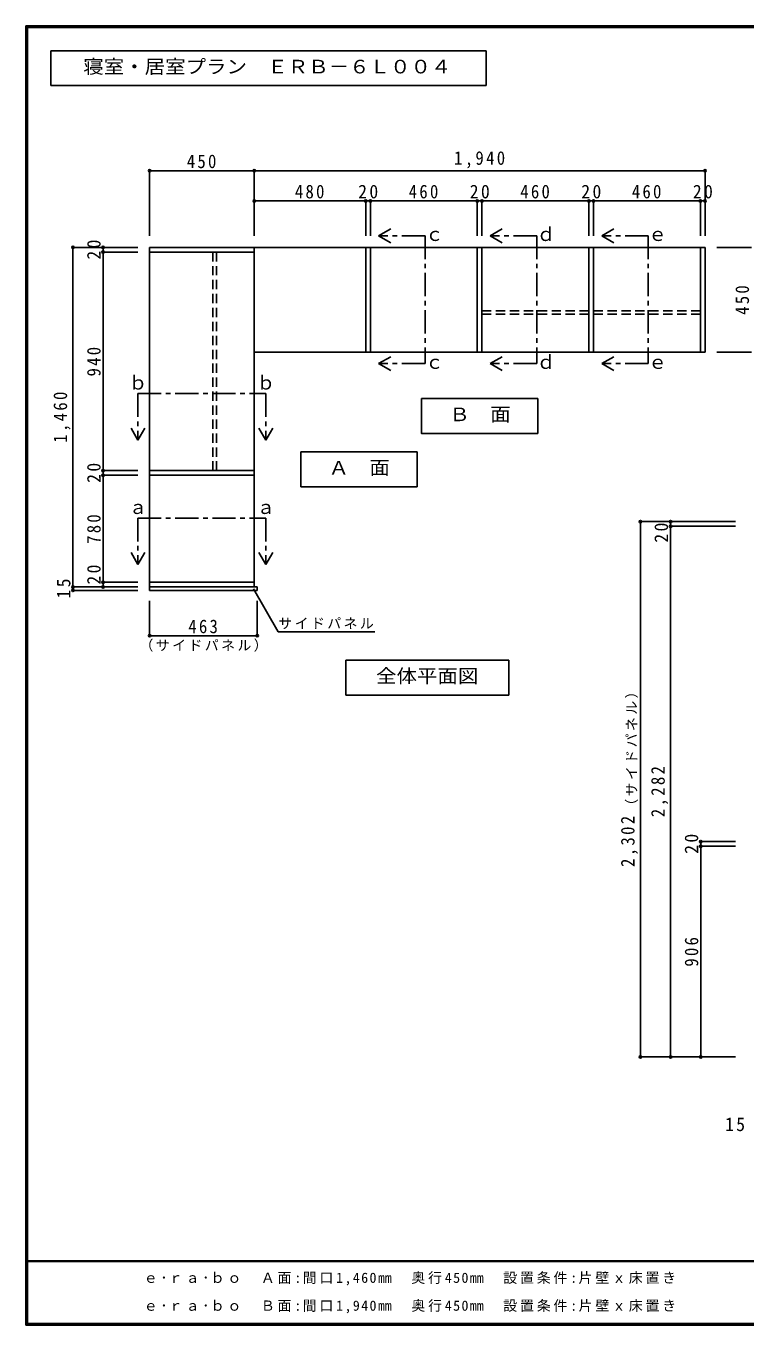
# Model space of a CAD drawing. Units: millimetres at full size, sheet at 1:20. Extents: x -8005 to 8005, y -2932 to 2722.
# Drawn here: x -8005 to -4911, y -2864 to 2722 of the extents above; entities that cross this region are included whole.
import ezdxf
from ezdxf.enums import TextEntityAlignment as Align

# ---------------------------------------------------------------- set-up
doc = ezdxf.new("R2010")
doc.units = ezdxf.units.MM
doc.header["$LTSCALE"] = 20
doc.header["$PDMODE"] = 32
doc.header["$PDSIZE"] = 10
doc.linetypes.add('CHAIN1', pattern=[8, 5, -1, 1, -1])
doc.linetypes.add('DASHED2', pattern=[3, 2, -1])
for name, color, linetype in [('0-2_本体', 2, 'Continuous'), ('0-3_固定棚', 3, 'Continuous'), ('0-6_ﾊﾟｲﾌﾟﾊﾝｶﾞｰ', 4, 'Continuous'), ('0-A_文字', 7, 'Continuous'), ('0-B_寸法', 7, 'Continuous'), ('F-1_枠', 6, 'Continuous'), ('F-A_文字', 7, 'Continuous')]:
    doc.layers.add(name, color=color, linetype=linetype)
doc.styles.add('ＭＳ ゴシック', font='')
doc.styles.get('ＭＳ ゴシック').set_extended_font_data('MS Gothic')

msp = doc.modelspace()

# ---------------------------------------------------------------- linework, layer by layer
at = {"layer": '0-2_本体'}
for p, q in [((-7022.95, 1770.05), (-7472.95, 1770.05)), ((-7022.95, 1750.05), (-7022.95, 1770.05)), ((-6542.95, 1770.05), (-6522.95, 1770.05)), ((-6542.95, 1320.05), (-6542.95, 1770.05)), ((-6522.95, 1320.05), (-6522.95, 1770.05)), ((-6062.95, 1770.05), (-6042.95, 1770.05)), ((-6062.95, 1320.05), (-6062.95, 1770.05)), ((-6042.95, 1320.05), (-6042.95, 1770.05)), ((-5582.95, 1770.05), (-5562.95, 1770.05)), ((-5582.95, 1320.05), (-5582.95, 1770.05)), ((-5562.95, 1320.05), (-5562.95, 1770.05)), ((-5102.95, 1770.05), (-5082.95, 1770.05)), ((-5102.95, 1320.05), (-5102.95, 1770.05)), ((-5082.95, 1320.05), (-5082.95, 1770.05)), ((-6522.95, 1320.05), (-6542.95, 1320.05)), ((-6042.95, 1320.05), (-6062.95, 1320.05)), ((-5562.95, 1320.05), (-5582.95, 1320.05)), ((-5082.95, 1320.05), (-5102.95, 1320.05)), ((-7022.95, 810.05), (-7472.95, 810.05)), ((-7022.95, 790.05), (-7022.95, 810.05)), ((-7022.95, 330.05), (-7472.95, 330.05)), ((-7009.95, 310.05), (-7472.95, 310.05)), ((-7472.95, 295.05), (-7472.95, 310.05)), ((-7009.95, 295.05), (-7472.95, 295.05)), ((-7022.95, 310.05), (-7022.95, 330.05)), ((-7009.95, 295.05), (-7009.95, 310.05))]:
    msp.add_line(p, q, dxfattribs=at)
at = {"layer": '0-2_本体', "color": 3}
msp.add_line((-7022.95, 310.05), (-7022.95, 1770.05), dxfattribs=at)
at = {"layer": '0-2_本体', "color": 4}
msp.add_line((-7672.95, 310.05), (-7522.95, 310.05), dxfattribs=at)
at = {"layer": '0-2_本体'}
for points in [[(-7022.95, 1750.05), (-7472.95, 1750.05), (-7472.95, 1770.05)], [(-7022.95, 790.05), (-7472.95, 790.05), (-7472.95, 810.05)], [(-7022.95, 310.05), (-7472.95, 310.05), (-7472.95, 330.05)]]:
    msp.add_lwpolyline(points, dxfattribs=at)
at = {"layer": '0-2_本体', "color": 7}
msp.add_point((-7672.95, 310.05), dxfattribs=at)
at = {"layer": '0-3_固定棚'}
for p, q in [((-7472.95, 810.05), (-7472.95, 1750.05)), ((-7022.95, 1770.05), (-5082.95, 1770.05)), ((-7022.95, 1320.05), (-5082.95, 1320.05)), ((-7472.95, 330.05), (-7472.95, 790.05))]:
    msp.add_line(p, q, dxfattribs=at)
at = {"layer": '0-6_ﾊﾟｲﾌﾟﾊﾝｶﾞｰ', "linetype": 'DASHED2'}
for p, q in [((-7200.45, 810.05), (-7200.45, 1750.05)), ((-7185.45, 810.05), (-7185.45, 1750.05)), ((-6042.95, 1497.55), (-5582.95, 1497.55)), ((-6042.95, 1482.55), (-5582.95, 1482.55)), ((-5562.95, 1497.55), (-5102.95, 1497.55)), ((-5562.95, 1482.55), (-5102.95, 1482.55))]:
    msp.add_line(p, q, dxfattribs=at)
at = {"layer": '0-A_文字'}
for p, q in [((-7898.33, 2615.63), (-7898.33, 2465.63)), ((-6024.3, 2615.63), (-7898.33, 2615.63)), ((-6024.3, 2465.63), (-6024.3, 2615.63)), ((-7898.33, 2465.63), (-6024.3, 2465.63)), ((-6487.4, 1820.05), (-6435.44, 1850.05)), ((-6007.4, 1820.05), (-5955.44, 1850.05)), ((-5527.4, 1820.05), (-5475.44, 1850.05)), ((-6487.4, 1820.05), (-6435.44, 1790.05)), ((-6007.4, 1820.05), (-5955.44, 1790.05)), ((-5527.4, 1820.05), (-5475.44, 1790.05)), ((-6487.4, 1270.05), (-6435.44, 1300.05)), ((-6007.4, 1270.05), (-5955.44, 1300.05)), ((-5527.4, 1270.05), (-5475.44, 1300.05)), ((-6487.4, 1270.05), (-6435.44, 1240.05)), ((-6007.4, 1270.05), (-5955.44, 1240.05)), ((-5527.4, 1270.05), (-5475.44, 1240.05)), ((-5802.35, 1120.05), (-6303.35, 1120.05)), ((-5802.35, 1120.05), (-5802.35, 970.05)), ((-7522.95, 941.27), (-7552.95, 993.23)), ((-7522.95, 941.27), (-7492.95, 993.23)), ((-6972.95, 941.27), (-7002.95, 993.23)), ((-6972.95, 941.27), (-6942.95, 993.23)), ((-6321.95, 890.55), (-6822.95, 890.55)), ((-6822.95, 890.55), (-6822.95, 740.55)), ((-6321.95, 890.55), (-6321.95, 740.55)), ((-6822.95, 740.55), (-6321.95, 740.55)), ((-7522.95, 405.93), (-7552.95, 457.89)), ((-7522.95, 405.93), (-7492.95, 457.89)), ((-6972.95, 405.93), (-7002.95, 457.89)), ((-6972.95, 405.93), (-6942.95, 457.89)), ((-7026.27, 302.16), (-6919.19, 116.69)), ((-6919.19, 116.69), (-6504.06, 116.69)), ((-5927.35, -4.95), (-6628.35, -4.95)), ((-5927.35, -4.95), (-5927.35, -154.95))]:
    msp.add_line(p, q, dxfattribs=at)
at = {"layer": '0-A_文字', "linetype": 'CHAIN1'}
for p, q in [((-6287.4, 1820.05), (-6487.4, 1820.05)), ((-6287.4, 1820.05), (-6287.4, 1270.05)), ((-5807.4, 1820.05), (-6007.4, 1820.05)), ((-5807.4, 1820.05), (-5807.4, 1270.05)), ((-5327.4, 1820.05), (-5527.4, 1820.05)), ((-5327.4, 1820.05), (-5327.4, 1270.05)), ((-6287.4, 1270.05), (-6487.4, 1270.05)), ((-5807.4, 1270.05), (-6007.4, 1270.05)), ((-5327.4, 1270.05), (-5527.4, 1270.05)), ((-7522.95, 1141.27), (-7522.95, 941.27)), ((-7522.95, 1141.27), (-6972.95, 1141.27)), ((-6972.95, 1141.27), (-6972.95, 941.27)), ((-7522.95, 605.93), (-7522.95, 405.93)), ((-7522.95, 605.93), (-6972.95, 605.93)), ((-6972.95, 605.93), (-6972.95, 405.93))]:
    msp.add_line(p, q, dxfattribs=at)
at = {"layer": '0-A_文字'}
for points in [[(-6303.35, 1120.05), (-6303.35, 970.05), (-5802.35, 970.05)], [(-6628.35, -4.95), (-6628.35, -154.95), (-5927.35, -154.95)]]:
    msp.add_lwpolyline(points, dxfattribs=at)
at = {"layer": '0-B_寸法', "color": 4}
for p, q in [((-7472.95, 2100.05), (-7022.95, 2100.05)), ((-7472.95, 2100.05), (-7472.95, 1820.05)), ((-7022.95, 2100.05), (-7022.95, 1820.05)), ((-7022.95, 2100.05), (-5082.95, 2100.05)), ((-5082.95, 2100.05), (-5082.95, 1820.05)), ((-7022.95, 1970.05), (-7022.95, 1820.05)), ((-7022.95, 1970.05), (-6542.95, 1970.05)), ((-6542.95, 1970.05), (-6542.95, 1820.05)), ((-6542.95, 1970.05), (-6522.95, 1970.05)), ((-6522.95, 1970.05), (-6522.95, 1820.05)), ((-6522.95, 1970.05), (-6062.95, 1970.05)), ((-6062.95, 1970.05), (-6062.95, 1820.05)), ((-6062.95, 1970.05), (-6042.95, 1970.05)), ((-6042.95, 1970.05), (-6042.95, 1820.05)), ((-6042.95, 1970.05), (-5582.95, 1970.05)), ((-5582.95, 1970.05), (-5582.95, 1820.05)), ((-5582.95, 1970.05), (-5562.95, 1970.05)), ((-5562.95, 1970.05), (-5562.95, 1820.05)), ((-5562.95, 1970.05), (-5102.95, 1970.05)), ((-5102.95, 1970.05), (-5102.95, 1820.05)), ((-5102.95, 1970.05), (-5082.95, 1970.05)), ((-5082.95, 1970.05), (-5082.95, 1820.05)), ((-7802.95, 1770.05), (-7522.95, 1770.05)), ((-7802.95, 310.05), (-7802.95, 1770.05)), ((-7672.95, 1750.05), (-7672.95, 1770.05)), ((-7672.95, 1770.05), (-7522.95, 1770.05)), ((-7672.95, 1750.05), (-7522.95, 1750.05)), ((-7672.95, 810.05), (-7672.95, 1750.05)), ((-4882.95, 1770.05), (-5032.95, 1770.05)), ((-4882.95, 1320.05), (-5032.95, 1320.05)), ((-7672.95, 790.05), (-7672.95, 810.05)), ((-7672.95, 810.05), (-7522.95, 810.05)), ((-7672.95, 790.05), (-7522.95, 790.05)), ((-7672.95, 330.05), (-7672.95, 790.05)), ((-5361.32, -1711.27), (-5361.32, 590.73)), ((-5361.32, 590.73), (-4951.32, 590.73)), ((-5231.32, 570.73), (-5231.32, 590.73)), ((-5231.32, 590.73), (-5101.32, 590.73)), ((-5231.32, 570.73), (-4951.32, 570.73)), ((-5231.32, -1711.27), (-5231.32, 570.73)), ((-7802.95, 310.05), (-7522.95, 310.05)), ((-7802.95, 310.05), (-7522.95, 310.05)), ((-7802.95, 295.05), (-7802.95, 310.05)), ((-7802.95, 295.05), (-7522.95, 295.05)), ((-7672.95, 310.05), (-7672.95, 330.05)), ((-7672.95, 330.05), (-7522.95, 330.05)), ((-7472.95, 100.05), (-7472.95, 250.05)), ((-7009.95, 100.05), (-7009.95, 250.05)), ((-7472.95, 100.05), (-7009.95, 100.05)), ((-5101.32, -805.27), (-5101.32, -785.27)), ((-5101.32, -785.27), (-4951.32, -785.27)), ((-5101.32, -1711.27), (-5101.32, -805.27)), ((-5101.32, -805.27), (-4951.32, -805.27)), ((-5361.32, -1711.27), (-4951.32, -1711.27)), ((-5231.32, -1711.27), (-5101.32, -1711.27)), ((-5101.32, -1711.27), (-4951.32, -1711.27))]:
    msp.add_line(p, q, dxfattribs=at)
at = {"layer": '0-B_寸法'}
for p in [(-7472.95, 2100.05), (-7022.95, 2100.05), (-5082.95, 2100.05), (-7022.95, 1970.05), (-6542.95, 1970.05), (-6522.95, 1970.05), (-6062.95, 1970.05), (-6042.95, 1970.05), (-5582.95, 1970.05), (-5562.95, 1970.05), (-5102.95, 1970.05), (-5082.95, 1970.05), (-7802.95, 1770.05), (-7672.95, 1770.05), (-7672.95, 1750.05), (-7672.95, 810.05), (-7672.95, 790.05), (-5361.32, 590.73), (-5231.32, 590.73), (-5231.32, 570.73), (-7802.95, 310.05), (-7802.95, 295.05), (-7672.95, 330.05), (-7672.95, 310.05), (-7472.95, 100.05), (-7009.95, 100.05), (-5101.32, -785.27), (-5101.32, -805.27), (-5361.32, -1711.27), (-5231.32, -1711.27), (-5101.32, -1711.27)]:
    msp.add_point(p, dxfattribs=at)
at = {"layer": 'F-1_枠'}
for p, q in [((-8005, 2722.29), (-8005, -2864.37)), ((-8005, 2722.29), (-205, 2722.29)), ((-8005, 2718.96), (-205, 2718.96)), ((-8005, 2715.63), (-205, 2715.63)), ((-8001.67, 2722.29), (-8001.67, -2864.37)), ((-7998.33, 2722.29), (-7998.33, -2864.37)), ((-205, -2587.71), (-8005, -2587.71)), ((-205, -2591.04), (-8005, -2591.04)), ((-205, -2857.71), (-8005, -2857.71)), ((-205, -2861.04), (-8005, -2861.04)), ((-205, -2864.37), (-8005, -2864.37))]:
    msp.add_line(p, q, dxfattribs=at)

# ---------------------------------------------------------------- texts
at = {"layer": '0-A_文字', "style": 'ＭＳ ゴシック', "width": 1.1}
for s, p in [('寝室・居室プラン\u3000ＥＲＢ－６Ｌ００４', (-7758.33, 2500.63)), ('Ｂ\u3000面', (-6183.35, 1005.05)), ('Ａ\u3000面', (-6702.95, 775.55)), ('全体平面図', (-6498.35, -119.95))]:
    msp.add_text(s, height=58.65, dxfattribs=at).set_placement(p, align=Align.BOTTOM_LEFT)
at = {"layer": '0-A_文字', "style": 'ＭＳ ゴシック'}
for s, p in [('ｄ', (-5807.4, 1780.05)), ('ｃ', (-6287.4, 1780.05)), ('ｅ', (-5327.4, 1780.05)), ('ｃ', (-6287.4, 1230.05)), ('ｄ', (-5807.4, 1230.05)), ('ｅ', (-5327.4, 1230.05)), ('ｂ', (-7562.95, 1141.27)), ('ｂ', (-7012.95, 1141.27)), ('ａ', (-7562.95, 605.93)), ('ａ', (-7012.95, 605.93))]:
    msp.add_text(s, height=58.65, dxfattribs=at).set_placement(p, align=Align.BOTTOM_LEFT)
at = {"layer": '0-A_文字', "insert": (-6919.19, 128.64), "char_height": 43.99, "attachment_point": 7, "style": 'ＭＳ ゴシック'}
msp.add_mtext('\\T1.17;サイドパネル', dxfattribs=at)
at = {"layer": '0-B_寸法', "attachment_point": 7, "style": 'ＭＳ ゴシック'}
for s, insert, char_height in [('\\T1.28;\\W0.9;1,940', (-6162.95, 2110.05), 58.65), ('\\T1.27;\\W0.9;450', (-7312.95, 2110.05), 58.65), ('\\T1.27;\\W0.9;480', (-6847.95, 1980.05), 58.65), ('\\T1.27;\\W0.95;20', (-6575.45, 1980.05), 58.65), ('\\T1.27;\\W0.9;460', (-6357.95, 1980.05), 58.65), ('\\T1.27;\\W0.95;20', (-6095.45, 1980.05), 58.65), ('\\T1.27;\\W0.9;460', (-5877.95, 1980.05), 58.65), ('\\T1.27;\\W0.95;20', (-5615.45, 1980.05), 58.65), ('\\T1.27;\\W0.9;460', (-5397.95, 1980.05), 58.65), ('\\T1.27;\\W0.95;20', (-5135.45, 1980.05), 58.65), ('\\T1.27;\\W0.9;463', (-7306.45, 110.05), 58.65), ('\\T1.17;（サイドパネル）', (-7516.45, 31.19), 43.99), ('\\T1.27;\\W0.95;15', (-4996.99, -2031.27), 58.65)]:
    msp.add_mtext(s, dxfattribs=dict(at, insert=insert, char_height=char_height))
at = {"layer": '0-B_寸法', "attachment_point": 7, "rotation": 90, "style": 'ＭＳ ゴシック'}
for s, insert, char_height in [('\\T1.27;\\W0.95;20', (-7682.95, 1717.55), 58.65), ('\\T1.27;\\W0.9;450', (-4892.95, 1480.05), 58.65), ('\\T1.27;\\W0.9;940', (-7682.95, 1215.05), 58.65), ('\\T1.28;\\W0.9;1,460', (-7812.95, 930.05), 58.65), ('\\T1.27;\\W0.95;20', (-7682.95, 757.55), 58.65), ('\\T1.27;\\W0.9;780', (-7682.95, 495.05), 58.65), ('\\T1.27;\\W0.95;20', (-5241.32, 500.26), 58.65), ('\\T1.27;\\W0.95;20', (-7682.95, 319.91), 58.65), ('\\T1.27;\\W0.95;15', (-7812.95, 260.05), 58.65), ('\\T1.17;（サイドパネル）', (-5371.32, -661.1), 43.99), ('\\T1.28;\\W0.9;2,282', (-5241.32, -680.27), 58.65), ('\\T1.28;\\W0.9;2,302', (-5371.32, -894.43), 58.65), ('\\T1.27;\\W0.95;20', (-5111.32, -837.77), 58.65), ('\\T1.27;\\W0.9;906', (-5111.32, -1323.27), 58.65)]:
    msp.add_mtext(s, dxfattribs=dict(at, insert=insert, char_height=char_height))
at = {"layer": 'F-A_文字', "char_height": 43.99, "attachment_point": 7, "style": 'ＭＳ ゴシック'}
for s, insert in [('\\T1.2;ｅ･ｒａ･ｂｏ\u3000Ａ面:間口1,460㎜\u3000奥行450㎜\u3000設置条件:片壁ｘ床置き', (-7498.33, -2694.37)), ('\\T1.2;ｅ･ｒａ･ｂｏ\u3000Ｂ面:間口1,940㎜\u3000奥行450㎜\u3000設置条件:片壁ｘ床置き', (-7498.33, -2814.37))]:
    msp.add_mtext(s, dxfattribs=dict(at, insert=insert))

doc.saveas('drawing.dxf')
